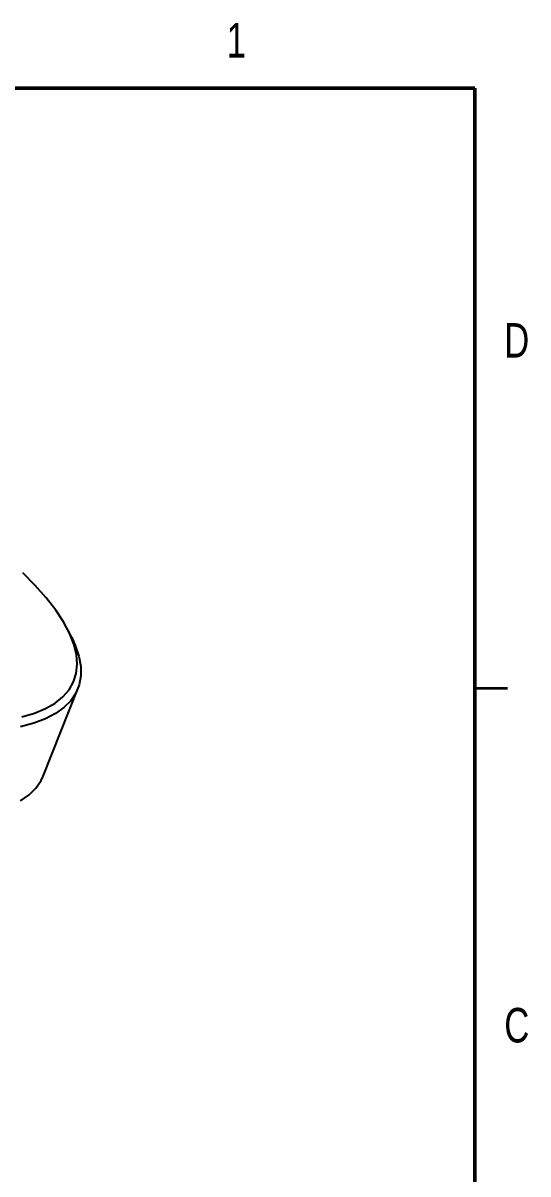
# Paper-space layout 'Sheet3' of a CAD drawing. Header units: millimetres. Extents: x 2 to 295, y 2 to 209.
# Drawn here: x 255.9 to 294.6, y 120.3 to 208.5 of the extents above; entities that cross this region are included whole.
import ezdxf

# ---------------------------------------------------------------- set-up
doc = ezdxf.new("R2010")
doc.units = ezdxf.units.MM
doc.styles.add('SLDTEXTSTYLE0', font='TXT', dxfattribs={"width": 0.75})

psp = doc.layouts.new('Sheet3')

# ---------------------------------------------------------------- linework, layer by layer
at = {"color": 7, "linetype": 'Continuous', "lineweight": 50}
for p, q in [((6.5, 203.5), (290.5, 203.5)), ((290.5, 203.5), (290.5, 6.501))]:
    psp.add_line(p, q, dxfattribs=at)
at = {"color": 7, "linetype": 'Continuous', "lineweight": 25}
for p, q in [((259.612, 161.377), (259.326, 161.946)), ((257.412, 150.757), (260.084, 157.444))]:
    psp.add_line(p, q, dxfattribs=at)
at = {"color": 7, "linetype": 'Continuous', "lineweight": 35}
psp.add_line((290.5, 157.5), (293, 157.5), dxfattribs=at)
at = {"color": 7, "linetype": 'Continuous', "lineweight": 25, "flags": 128}
for points in [[(255.783, 155.293), (256.754, 155.584), (257.606, 155.941), (258.335, 156.361), (258.937, 156.842), (259.41, 157.384), (259.75, 157.981), (259.957, 158.633), (260.029, 159.336), (259.966, 160.086), (259.769, 160.88), (259.438, 161.714), (258.975, 162.584), (258.383, 163.486), (257.663, 164.416), (256.819, 165.369), (255.856, 166.341)], [(259.612, 161.377), (259.885, 160.776), (260.162, 159.954), (260.305, 159.173), (260.314, 158.437), (260.189, 157.75), (259.931, 157.114), (259.54, 156.533), (259.018, 156.01), (258.369, 155.546), (257.594, 155.145), (256.698, 154.807), (255.685, 154.535)], [(255.696, 148.859), (256.346, 149.323), (256.867, 149.846), (257.258, 150.427), (257.412, 150.757)]]:
    psp.add_lwpolyline(points, dxfattribs=at)

# ---------------------------------------------------------------- texts
at = {"color": 7, "linetype": 'Continuous', "lineweight": 0, "char_height": 2.646, "attachment_point": 2, "style": 'SLDTEXTSTYLE0'}
for s, insert in [('1', (272.223, 208.487)), ('D', (293.718, 185.487)), ('C', (293.722, 132.987))]:
    psp.add_mtext(s, dxfattribs=dict(at, insert=insert))

doc.saveas('drawing.dxf')
